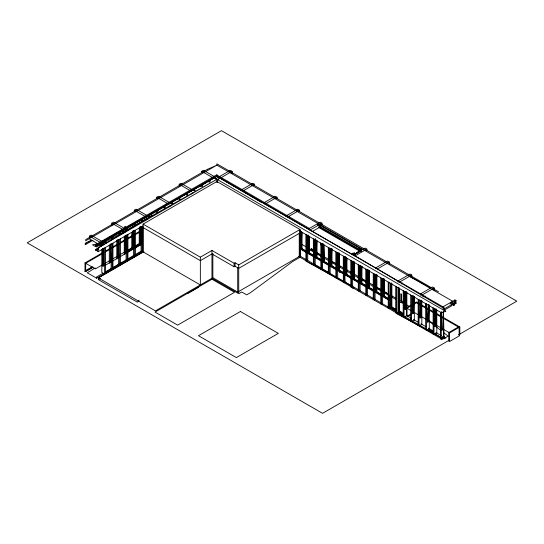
<?xml version="1.0" encoding="UTF-8"?>
<svg xmlns="http://www.w3.org/2000/svg" width="544" height="544" viewBox="0 0 544 544"><rect width="100%" height="100%" fill="white"/><g stroke="black" fill="none" stroke-linecap="round" stroke-linejoin="round"><path stroke-width="0.82" d="M110.282 244.229L110.282 261.426L111.126 261.916L111.126 269.205L105.148 272.66M117.769 239.904L117.769 257.108L118.612 257.591L118.612 264.887L112.628 268.335M125.256 235.586L125.256 252.783L126.092 253.273L126.092 260.562L120.115 264.017M126.412 235.287L126.092 252.3L126.092 235.096M133.899 233.152L133.579 247.976L133.579 233.233M143.086 227.576L143.086 251.886L200.355 284.947L200.355 257.169L143.086 224.114L143.086 227.576L200.355 260.637L211.956 253.939L234.117 266.737L235.022 266.213L235.022 262.745L234.117 263.269L211.956 250.471L200.355 257.169M305.891 260.644L305.891 234.512M313.371 264.969L313.371 238.836M320.858 269.287L320.858 243.154L320.858 244.977M328.726 272.626L322.687 269.205L321.701 243.644L321.701 269.776L322.755 269.164M328.345 273.612L328.345 247.479M330.167 273.53L330.201 248.193L330.167 266.234L336.151 269.688M343.318 282.254L343.318 256.122M345.141 282.173L344.162 256.605L344.162 282.737L345.209 282.132M350.805 286.572L350.805 260.44M352.628 286.498L352.662 261.161L352.628 279.201L358.992 282.832M358.285 290.897L358.285 264.765M365.772 295.222L365.772 269.083M367.594 295.14L367.635 269.804M373.259 299.54L373.259 273.408M382.568 303.783L382.602 278.446L382.602 296.466L388.933 300.125M388.232 308.183L388.232 282.05M395.712 312.508L395.712 286.375M403.199 316.826L403.199 290.693M405.028 309.033L405.028 292.169M418.173 325.468L418.173 299.336M425.66 329.793L425.66 303.661L425.66 305.483M429.175 305.055L428.325 321.932L427.482 322.422L426.503 304.144L426.503 330.276L429.304 328.658L429.304 305.055M433.14 334.118L433.14 307.979L433.14 309.808M306.204 252.402L300.227 248.948L300.261 230.908M313.691 256.72L307.714 253.273L307.748 235.232L307.714 260.562M381.065 295.616L375.081 292.169L375.115 274.128L375.081 299.458M405.056 291.414L405.028 309.454L405.865 308.965L406.722 292.094M412.542 295.732L412.508 313.772L413.352 313.29L414.208 296.412M420.029 300.057L419.995 318.097L420.838 317.614L421.695 300.737M426.666 309.631L426.673 303.892M434.146 316.418L434.16 308.217M441.646 311.719L441.612 330.575L442.456 330.092L443.394 311.528M390.123 308.06L390.483 283.356L390.51 307.843L395.461 310.699M367.907 285.824L368.03 282.486M375.299 292.645L375.421 289.306M383.241 284.451L383.432 279.446M390.055 307.129L390.517 294.617M398.568 306.932L398.385 311.936L396.556 312.99L396.556 286.858M399.024 294.42L399.242 288.578M405.273 309.101L405.912 291.577M306.061 251.348L301.07 248.465L301.879 232.431M313.548 255.666L308.557 252.783L309.366 236.756M321.035 259.991L316.044 257.108L316.894 240.23M323.408 246.595L323.496 244.909M336.002 268.634L331.01 265.751L331.867 248.873M343.488 272.952L338.497 270.069L339.354 253.198M344.828 256.897L345.141 273.911L345.698 262.936M350.975 277.277L345.984 274.394L346.793 258.359M353.308 264.731L353.437 262.194M358.462 281.595L353.471 278.718L354.321 261.841M365.949 285.92L360.958 283.036L361.808 266.159M368.023 278.433L367.642 286.028L367.594 269.668M373.429 290.238L368.438 287.361L369.294 270.484M374.768 289L375.081 291.196L375.17 289.51M380.916 294.562L375.924 291.679L376.781 274.802M383.255 282.016L383.377 279.487M388.402 298.887L383.411 296.004L384.268 279.126M389.735 299.656L390.055 299.839L390.313 294.773M412.508 312.8L413.365 295.929M419.995 317.125L420.852 300.247M427.482 321.45L428.339 304.572M434.969 325.768L435.819 308.89M436.621 310.223L435.812 326.257L435.003 326.72M126.072 227.113L124.692 228.269L125.113 226.25L125.113 227.664M139.114 300.261L137.435 302.172L98.396 279.636L98.396 277.936L143.929 251.648M431.963 289.313L452.662 301.26L450.044 304.021L456.022 300.567L456.022 303.321L454.131 304.416M353.668 255.19L361.651 249.281L353.58 255.238L220.259 177.983L217.45 179.602L217.45 182.682M95.22 267.927L87.237 272.789L96.642 278.215L104.727 273.55M152.524 215.138L95.377 249.655L96.363 250.628M199.539 186.742L214.01 177.718L141.059 219.286M89.393 238.197L89.393 236.13L91.147 235.117L102.34 241.584M111.846 225.236L111.846 223.169L113.601 222.156L125.48 229.01L125.48 231.764L123.726 232.778L122.352 231.989M134.307 210.202L136.061 209.188L147.934 216.043L146.18 217.056L134.307 210.202L134.307 211.582M156.76 197.234L158.515 196.221L170.394 203.082L168.64 204.095L156.76 197.234L156.76 198.614M179.221 184.273L180.975 183.26L192.848 190.114L191.094 191.128L179.221 184.273L179.221 186.34M201.674 172.686L201.674 171.306L203.429 170.292L215.308 177.154L215.308 178.527M86.462 243.216L84.993 244.059L85.694 244.467L93.024 240.237M87.924 242.366L91.589 240.251M111.846 223.169L123.726 230.024L125.48 229.01M215.308 177.154L213.554 178.16L201.674 171.306M456.022 300.567L454.947 299.948L443.068 306.802L444.06 307.476L216.906 176.331L95.302 246.446L92.521 244.841L101.272 242.991L103.027 241.978L103.027 244.732L101.272 245.745L89.393 238.891M147.934 218.804L146.18 219.817L146.18 217.056M168.64 206.849L170.394 205.836M191.094 193.882L192.848 192.868M95.377 250.056L98.954 247.996M232.132 171.306L230.377 170.292L215.608 178.82L217.362 179.833L232.132 171.306L232.132 173.373M96.152 250.743L98.471 249.404M143.086 224.114L216.906 181.492L300.036 229.493L299.996 256.108L237.708 292.074L237.708 267.764M97.274 251.029L98.185 251.682L142.888 225.869L142.888 252.001M92.664 267.526L85.347 271.701L84.993 271.49L84.993 262.902L103.387 252.28M105.597 251.008L111.486 247.608M112.955 246.758L118.844 243.358M120.312 242.508L123.991 240.387M127.677 238.258L139.448 231.465M103.877 252.81L85.694 263.31L85.694 271.238L93.058 267.07M105.332 251.974L111.452 248.438M112.601 247.772L124.236 241.053M127.643 239.088L139.509 232.24M85.694 270.599L92.242 266.818M84.993 271.49L92.351 267.24M110.833 259.978L95.377 268.899L84.993 262.902M113.043 258.699L118.191 255.728M119.666 254.878L125.548 251.478M127.758 250.206L139.529 243.406M127.745 250.981L132.423 248.282L133.579 248.948L133.579 256.244L127.602 259.692M135.232 246.656L139.91 243.957L141.066 244.63L141.066 251.92L135.089 255.374M127.745 251.348L132.736 248.465L132.682 231.146M135.232 247.024L140.223 244.14L140.168 226.821M127.888 251.831L133.232 248.744M135.374 247.513L140.719 244.426M105.108 265.35L111.126 261.916L111.092 243.875M112.628 261.045L118.612 257.591L118.578 239.55M119.734 256.904L126.092 253.273L126.065 235.232M127.221 252.579L133.579 248.948L133.545 230.908L133.545 248.928M135.055 248.057L141.066 244.63L141.032 226.59L141.032 244.61M254.592 184.273L242.712 191.128L240.958 190.114L252.838 183.26L254.592 184.273L254.592 185.647M103.074 273.204L96.642 276.923L96.642 278.215M105.25 271.952L111.404 268.396M112.737 267.628L118.891 264.078M120.217 263.31L126.378 259.753M127.704 258.985L133.865 255.435M135.191 254.667L141.345 251.11M143.623 251.58L98.185 277.814L155.448 310.876L212.86 277.726L238.728 292.665L238.728 264.887L235.022 262.745M98.396 279.636L100.599 278.365M277.046 197.234L265.173 204.095L263.418 203.082L275.291 196.221L277.046 197.234L277.046 198.614M299.506 210.202L287.626 217.056L285.872 216.043L297.752 209.188L299.506 210.202L299.506 211.582M187.558 293.624L198.512 287.3M238.728 264.887L300.036 229.493M300.036 232.954L238.728 268.355L234.416 265.866M320.382 224.08L310.08 230.024L308.326 229.01L320.205 222.156L321.96 223.169L321.96 225.236M320.906 223.774L321.96 223.169M312.14 231.594L320.382 226.834M300.227 248.948L301.383 248.282L306.061 250.981M313.888 252.137L310.964 250.451L310.964 249.152L311.664 248.744L312.086 248.989L312.086 250.288M300.295 256.204L299.248 256.809L299.248 233.335M300.036 257.264L292.672 261.521L250.376 292.74L246.704 294.868L241.733 291.999L238.755 293.719L211.956 278.249L211.956 250.471M307.714 253.273L308.87 252.6L313.548 255.299M307.782 260.522L306.728 261.134L306.728 235.001M315.268 264.846L314.214 265.452L314.214 239.319M323.816 244.895L324.51 260.862L322.721 261.895L322.687 243.739M330.208 266.213L331.33 265.567L336.002 268.267M366.874 249.098L354.994 255.952L353.24 254.939L365.119 248.084L366.874 249.098L366.874 250.478M353.58 255.238L361.651 250.58L353.24 254.939M330.242 273.489L329.188 274.094L329.188 247.962M352.662 279.181L353.784 278.535L358.462 281.234M389.327 262.065L377.454 268.92L375.7 267.906L387.573 261.052L389.327 262.065L389.327 264.132M352.696 286.457L351.642 287.062L351.642 260.93M367.669 295.1L366.615 295.705L366.615 269.572L367.594 287.844L368.757 287.178L373.429 289.877M375.081 292.169L376.244 291.496L380.916 294.195M398.154 282.248L398.154 280.874L410.033 274.013L411.788 275.026L411.788 276.406M411.788 275.026L399.908 281.887L398.154 280.874M401.282 283.846L402.703 283.03M375.156 299.418L374.102 300.03L374.102 273.897M382.568 296.487L383.724 295.82L388.402 298.52M382.636 303.742L381.589 304.348L381.589 278.215M401.492 301.417L402.193 301.016L402.193 302.308L401.492 302.716L399.33 301.464M395.848 310.474L390.898 307.618L389.069 308.672L389.069 282.54M391.211 282.921L391.211 307.435L391.598 307.21L395.529 309.482M420.614 295.215L420.614 293.835L432.487 286.98L434.241 287.994L434.241 290.748M420.614 293.835L422.368 294.848L434.241 287.994M423.735 296.813L425.109 296.024M398.698 287.246L398.698 311.76L399.085 311.535L403.668 314.18M406.769 307.557L410.917 305.157M414.378 303.164L416.466 301.961L459.823 326.992L459.823 334.281L459.122 334.689M403.274 314.337L400.35 311.936L398.596 312.95L398.596 314.656L421.491 326.951M406.076 309.577L406.076 307.952L406.783 308.36L412.814 304.878M414.276 304.035L416.466 302.77L458.415 326.992L448.732 332.581L448.732 341.17M406.851 292.087L406.851 315.697L404.042 317.315L404.042 291.183M407.47 316.547L410.931 314.554M443.754 309.162L454.947 302.702L456.022 303.321M451.534 304.178L453.744 305.449L454.444 305.048L452.214 303.756M448.732 332.581L449.432 332.989L459.823 326.992M441.612 337.872L442.252 338.218L441.252 338.796L298.404 256.326M442.456 337.545L444.06 338.47L448.106 336.131L443.496 332.52M449.228 340.19L322.531 413.331L27.2 242.828L221.469 130.669L516.8 301.172L458.776 334.676M124.114 228.942L95.377 245.317L95.377 244.841M127.799 226.841L129.275 226.005M130.744 225.162L139.59 220.123M407.565 315.806L411.271 313.949M91.671 240.203L85.694 242.862L85.694 244.467M353.58 254.959L442.925 307.85L445.713 311.392L441.252 312.644L440.626 312.304L299.248 230.676M400.792 302.308L401.771 302.07M358.89 248.982L360.815 248.798L317.363 223.713L317.363 225.012L358.89 248.982L362.834 249.404M441.98 312.242L440.626 312.304L440.626 338.436L443.435 336.818L443.435 311.528L444.06 338.47M398.942 311.78L400.35 311.936M403.492 303.26L401.492 302.716L401.492 294.127L400.792 293.719L400.792 301.016L399.33 300.172M409.503 276.345L438.559 291.822L216.906 163.853L216.906 165.145L430.209 288.3M343.488 281.432L305.959 261.174L305.959 259.468M344.964 282.227L350.873 285.403L350.873 287.103L353.682 288.721L353.682 287.021M422.967 327.74L440.701 337.26L440.701 338.966L442.306 339.164L442.306 338.191L426.904 329.297M321.239 268.301L315.2 264.887L315.234 238.734L315.234 257.57M453.363 303.613L454.444 304.232M318.9 226.787L361.291 251.267M318.403 227.317L360.332 251.518M216.906 175.032L309.291 228.371L309.291 229.384M214.098 176.29L215.077 176.854L208.434 180.69L210.263 181.744L209.42 182.233L207.597 181.179L200.954 185.014L202.776 186.068L201.933 186.551L200.11 185.504L193.467 189.339L195.289 190.386L194.446 190.876L192.624 189.822L185.98 193.657L187.802 194.711L186.959 195.201L185.137 194.147L178.493 197.982L180.316 199.036L179.479 199.519L177.65 198.465L171.006 202.3L172.836 203.354L171.992 203.844L170.17 202.79L163.526 206.625L165.349 207.679L164.506 208.162L162.683 207.108L156.04 210.943L157.862 211.997L157.019 212.486L155.196 211.432L148.553 215.268L150.375 216.322L149.532 216.804L147.71 215.75L141.066 219.586L142.888 220.64L142.052 221.129L140.223 220.075L133.579 223.91L135.408 224.964L134.565 225.447L132.736 224.393L126.092 228.235L127.922 229.282L127.078 229.772L125.256 228.718L118.612 232.553L120.435 233.607L119.592 234.09L117.769 233.043L111.126 236.878L112.948 237.932L112.105 238.415L110.282 237.361L103.639 241.196L105.461 242.25L104.625 242.74L102.796 241.686L96.363 245.398L95.377 244.834L216.906 174.672L216.906 176.331M217.45 179.602L445.713 311.392M459.823 334.281L459.401 334.043L459.401 335.335M310.964 249.152L313.888 250.838M316.805 252.525L321.191 255.054M324.108 256.741L328.494 259.27M331.412 260.957L335.798 263.486M339.449 265.594L351.132 272.34M354.056 274.026L358.435 276.556M361.359 278.242L365.738 280.772M369.39 282.88L373.769 285.41M376.693 287.096L381.072 289.632M383.996 291.319L388.375 293.848M391.299 295.535L395.678 298.064M301.43 244.134L306.258 246.922M318.702 254.109L320.171 254.952M332.67 262.174L334.138 263.017M339.286 265.989L340.755 266.839M362.814 279.575L364.283 280.418M377.516 288.062L380.453 289.762M385.601 292.726L387.07 293.576M406.919 305.034L409.673 306.626M316.805 253.824L321.191 256.353M324.108 258.04L328.494 260.569M331.412 262.256L335.798 264.785M339.449 266.893L351.132 273.639M354.056 275.325L358.435 277.855M361.359 279.541L365.738 282.071M369.39 284.179L373.769 286.708M376.693 288.395L381.072 290.924M383.996 292.611L388.375 295.14M391.299 296.827L395.678 299.356M406.973 308.251L411.359 310.78M412.821 311.624L418.669 315.003M420.859 316.268L425.979 319.219M428.903 320.912L433.282 323.442M434.744 324.285L448.922 332.472M321.035 259.624L316.356 256.924L315.2 257.591L321.558 261.229M323.843 261.249L328.522 263.949M343.488 272.592L338.817 269.892L337.654 270.558L337.729 277.814L336.675 278.419L336.675 252.287M350.975 276.91L346.297 274.21L345.141 274.883L351.118 278.331M365.949 285.552L361.27 282.853L360.114 283.526L360.114 290.816L359.128 291.387L359.128 265.248M328.522 264.309L323.524 261.426L323.524 244.229M300.58 248.744L305.925 251.831M308.067 253.069L313.405 256.156M315.547 257.394L321.558 260.862M323.034 261.712L329.045 265.186M330.521 266.036L335.866 269.117M338.008 270.354L343.352 273.442M345.494 274.679L350.839 277.76M352.974 278.997L358.992 282.472M360.461 283.322L365.806 286.409M367.948 287.64L373.293 290.727M375.435 291.965L380.78 295.052M382.922 296.283L388.933 299.758M322.687 261.916L329.045 265.547M343.631 274.013L337.654 270.558L337.688 252.518L337.688 270.538M366.092 286.974L360.114 283.526L360.148 265.486L360.148 283.506M367.594 287.844L373.578 291.298M399.364 310.964L402.172 312.589M389.586 305.728L396.107 309.488M406.076 315.248L411.21 318.213M413.392 319.471L418.662 322.51M420.981 323.85L425.993 326.747M428.461 328.175L433.357 330.997M435.9 332.466L441.055 335.444M442.986 336.559L444.06 337.178L442.877 337.858L442.456 337.382M391.211 307.435L395.794 310.08M398.698 311.76L403.281 314.405M403.607 314.956L398.385 311.936L398.385 287.49M428.325 329.229L432.976 331.908M428.618 329.562L432.99 332.078M403.226 315.18L397.997 312.161L397.997 287.715M299.424 255.7L306.204 259.692M306.938 260.039L351.118 285.627M351.852 285.967L396.032 311.556M397.542 312.426L425.972 328.841M395.787 313.031L398.596 314.656L397.188 312.99M140.508 251.6L142.052 252.491L142.052 226.352M133.022 255.918L134.565 256.809L134.565 230.676M89.393 236.13L101.272 242.991L101.272 245.745M125.535 260.243L127.078 261.134L127.078 235.001M118.048 264.561L119.592 265.452L119.592 239.319M110.561 268.886L112.105 269.776L112.105 243.644M220.259 178.269L261.215 202.293M428.992 321.164L440.858 330.453M309.699 248.907L310.964 250.451L311.664 250.043L311.664 248.744M434.969 326.74L433.983 308.468L433.983 334.601L436.791 332.982L436.791 310.216M133.028 237.007L133.579 247.976M125.242 235.423L126.092 252.3M117.756 239.748L118.612 256.618M110.269 244.066L111.126 260.943M102.782 248.39L103.639 265.261M103.605 248.193L103.639 266.234L102.796 265.751L102.796 248.547M459.122 327.393L459.122 335.988L449.432 341.578L449.432 332.989M454.947 299.948L454.947 302.702M453.744 304.64L453.744 305.449M452.662 301.26L452.662 304.014L451.452 305.966L444.149 310.182L444.149 308.489L443.068 306.802L443.068 308.183M442.456 336.818L442.456 337.953M441.252 338.796L441.252 313.031L440.626 312.304L440.626 314.126M435.948 308.89L435.948 326.59M428.461 304.565L428.461 320.586M426.503 304.144L426.503 305.966M422.368 294.848L422.368 296.228M421.824 300.73L421.824 324.34L419.016 325.958L419.016 299.826M420.981 300.247L420.981 317.948M414.338 296.412L414.338 320.015L411.529 321.633L411.529 295.501M413.494 295.922L413.494 313.63M410.686 295.018L410.686 321.15M406.783 308.36L406.783 315.656M406.008 291.604L406.008 309.305M399.364 288.612L399.364 311.372M399.085 287.864L399.085 311.535M391.877 283.417L391.877 307.047M391.598 283.546L391.598 307.21M390.898 283.172L390.898 307.618M390.055 294.923L390.055 299.839M384.39 279.126L384.39 296.827M383.724 278.535L383.724 296.188L382.922 296.65L382.922 278.997M383.411 278.8L383.411 296.004M380.746 277.732L380.746 303.865M376.91 274.802L376.91 292.509M376.244 275.033L376.244 291.863L375.435 292.332L375.435 274.679M375.924 274.482L375.924 291.679M375.081 288.735L375.081 291.196M369.424 270.484L369.424 288.184M368.757 270.715L368.757 287.538L367.948 288.007L367.948 269.532M368.438 270.157L368.438 287.361M367.282 269.858L367.282 285.505M366.472 269.504L366.472 275.264M361.937 266.159L361.937 283.859M361.27 266.39L361.27 283.22L360.461 283.682L360.461 266.036M360.958 266.655L360.958 283.036M354.45 262.582L354.45 279.541M353.784 261.242L353.784 278.895L352.974 279.364L352.974 261.712M353.607 262.099L353.607 271.47M353.471 261.514L353.471 278.718M346.963 258.264L346.963 275.216M346.297 257.747L346.297 274.577L345.494 275.04L345.494 257.387M345.984 257.19L345.984 274.394M345.175 256.836L345.175 274.863M345.141 256.707L345.141 273.911M339.483 253.123L339.483 272.585M338.817 253.422L338.817 270.252L338.008 270.722L338.008 253.069M338.497 252.872L338.497 270.069M335.832 251.797L335.832 277.93M331.996 248.798L331.996 266.574M331.33 249.104L331.33 265.934L330.521 266.397L330.521 248.744M331.153 249.132L331.153 255.129M331.01 248.547L331.01 265.751M324.51 260.862L324.51 262.48M323.843 244.78L323.843 261.61L323.034 262.079L323.034 243.603M323.666 244.909L323.666 261.766M322.368 243.93L322.368 255.456M321.701 243.644L321.701 245.466M321.558 243.576L321.558 245.222M319.682 224.482L319.682 227.242M317.023 241.074L317.023 257.931M316.356 240.462L316.356 257.292L315.547 257.754L315.547 239.278M316.044 239.904L316.044 257.108M309.536 236.749L309.536 253.613M308.87 236.137L308.87 252.967L308.067 253.436L308.067 234.96M308.557 235.586L308.557 252.783M302.049 232.431L302.049 249.288M301.383 231.819L301.383 248.649L300.58 249.111L300.58 230.636M301.213 231.941L301.213 237.844M301.07 231.261L301.07 248.465M300.261 230.908L300.227 256.244M234.117 263.269L234.117 266.737M217.362 179.833L217.362 182.594M216.818 182.417L216.818 179.336L214.01 177.718L95.71 246.398L96.628 246.935L216.818 179.336L98.185 247.833L98.185 251.675M212.86 253.416L212.86 277.726M140.719 226.318L140.719 244.793L139.91 244.324L139.91 227.494M140.012 226.732L140.012 244.018M139.244 228.011L139.244 243.576M135.408 230.194L135.408 256.326M134.001 233.498L134.001 247.493M133.232 230.636L133.232 249.111L132.423 248.649L132.423 231.819M132.525 231.88L132.525 248.343M131.757 232.336L131.757 249.519M127.922 234.512L127.922 260.644M125.113 236.171L125.113 253.354M124.27 236.654L124.27 254.646M123.726 230.024L123.726 232.778M120.435 238.836L120.435 264.969M117.626 240.489L117.626 257.672M116.783 240.156L116.783 258.971M112.948 243.154L112.948 269.287M109.303 245.296L109.303 263.289M105.461 247.479L105.461 273.612M104.625 247.962L104.625 274.094L101.816 272.476L101.816 249.621M102.66 248.316L102.66 266.315M321.878 243.386L321.851 255.687L321.878 243.386M344.332 256.353L344.318 265.377L344.332 256.353M366.792 269.321L366.778 275.876L366.792 269.321M207.42 169.327L85.694 239.605L85.694 240.761L216.906 165.145L207.42 169.327M211.956 279.222L155.047 312.079L177.643 325.128L234.552 292.271L211.956 279.222M240.414 311.494L198.472 335.709L236.368 357.592L278.31 333.377L240.414 311.494M444.278 336.899L440.701 338.966L444.353 338.708L445.883 337.824L444.278 336.899M354.518 252.953L352.478 253.266L354.518 254.442L354.518 252.953M354.518 254.687L352.478 253.511L354.518 254.687"/></g></svg>
